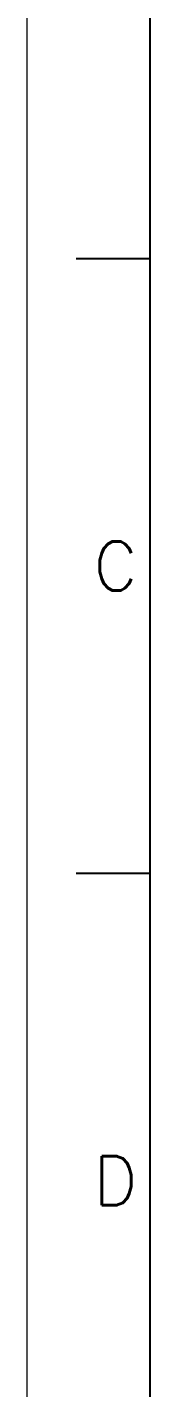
# Model space of a CAD drawing. Extents: x 49673 to 52330, y -5620 to -4375.
# Drawn here: x 52033.3 to 52038.3, y -4751.1 to -4695.8 of the extents above; entities that cross this region are included whole.
import ezdxf
from ezdxf.enums import TextEntityAlignment as Align

# ---------------------------------------------------------------- set-up
doc = ezdxf.new("R2010")
doc.units = 0
doc.header["$MEASUREMENT"] = 0
doc.layers.add('AE_BOR', color=1, linetype='Continuous')
doc.styles.add('WD', font='simplex.shx', dxfattribs={"bigfont": 'gbcbig.shx'})

# ---------------------------------------------------------------- blocks, each defined once
blk = doc.blocks.new('电控横A4')
blk.add_line((5.003, -5), (5.003, -205))
at = {"layer": 'AE_BOR', "color": 1, "lineweight": 15}
blk.add_line((0, -210), (0, 0), dxfattribs=at)
at = {"layer": 'AE_BOR'}
for p, q in [((5.003, -55), (2.003, -55)), ((5.003, -80), (2.003, -80))]:
    blk.add_line(p, q, dxfattribs=at)
at = {"layer": 'AE_BOR', "style": 'WD'}
for s, p in [('C', (4.503, -67.5)), ('D', (4.503, -92.5))]:
    blk.add_text(s, height=2, dxfattribs=at).set_placement(p, align=Align.MIDDLE_RIGHT)

msp = doc.modelspace()

# ---------------------------------------------------------------- block references
msp.add_blockref('电控横A4', (52033.325, -4650.205))

doc.saveas('drawing.dxf')
